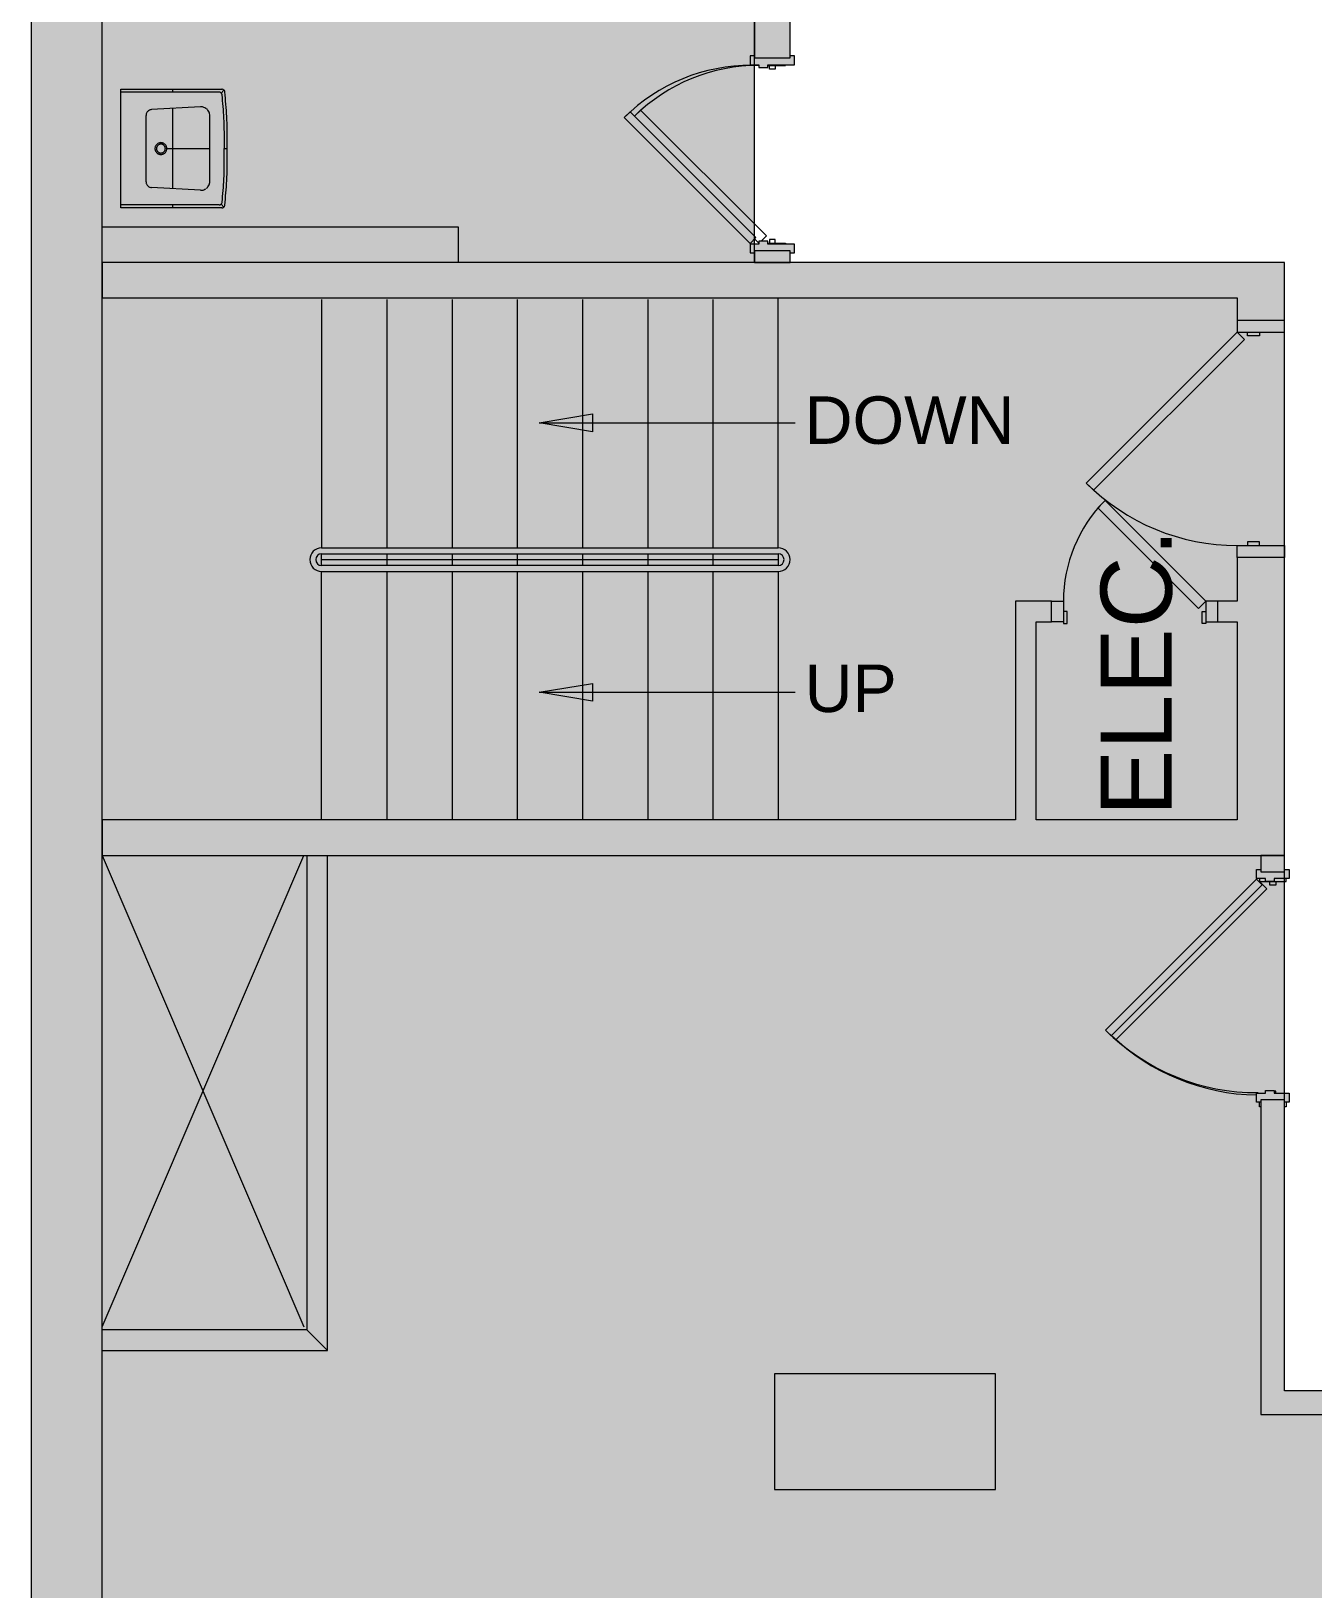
# Model space of a CAD drawing. Header units: inches. Extents: x 0 to 1536, y 72 to 1354.
# Drawn here: x 0 to 216.2, y 248.6 to 511.3 of the extents above; entities that cross this region are included whole.
import ezdxf

# ---------------------------------------------------------------- set-up
doc = ezdxf.new("R2010")
doc.units = ezdxf.units.IN
doc.header["$MEASUREMENT"] = 0
for name, color, linetype, lineweight in [('1600 K ST 6th Floor-Clean-REVISED_dwg', 8, 'Continuous', 9), ('A-Anno-Bldg', 7, 'Continuous', 9), ('A-COLS', 52, 'Continuous', 13), ('A-DETL', 90, 'Continuous', 9), ('A-DETL-GENF', 92, 'Continuous', 9), ('A-DOOR', 31, 'Continuous', 13), ('A-Door-Exst', 7, 'Continuous', 9), ('A-WALL', 113, 'Continuous', 13), ('A-Wall-Exst', 7, 'Continuous', 9), ('A-WALL-PATT', 111, 'Continuous', 13), ('I-WALL', 2, 'Continuous', 13), ('XAR$0$AFLEV', 7, 'Continuous', 9), ('XAR$0$AFLST', 7, 'Continuous', 9), ('XAR$0$AWA', 7, 'Continuous', 9), ('XAR$0$PFI', 7, 'Continuous', 9)]:
    doc.layers.add(name, color=color, linetype=linetype, lineweight=lineweight)
doc.styles.add('Swis721 Lt BT', font='swissl.ttf', dxfattribs={"height": 12})
doc.styles.add('Swis721 Lt BT_1', font='swissl.ttf', dxfattribs={"height": 8})

# ---------------------------------------------------------------- blocks, each defined once
blk = doc.blocks.new('Walls 1 - Walls 1-7029748-Level XX  POWER _ SIGNAL')
at = {"layer": 'A-WALL', "lineweight": 9}
h = blk.add_hatch(color=7, dxfattribs=at)
h.paths.add_polyline_path([(12, 372.3), (211.4, 372.3), (211.4, 422.55), (203.4, 422.55), (203.4, 415.17), (200.09, 415.17), (200.09, 411.67), (203.4, 411.67), (203.4, 378.3), (169.5, 378.3), (169.5, 411.67), (172.09, 411.67), (172.09, 415.17), (166, 415.17), (166, 378.3), (12, 378.3)], flags=0)
h.paths.add_polyline_path([(211.4, 462.55), (211.4, 472.3), (12, 472.3), (12, 466.3), (203.4, 466.3), (203.4, 462.55)], flags=0)
h.paths.add_polyline_path([(122, 520.87), (122, 537.12), (114.5, 537.12), (114.5, 642.5), (203, 642.5), (203, 650.5), (114.5, 650.5), (114.5, 754.28), (166, 754.28), (166, 771.47), (126.5, 771.47), (126.5, 793), (134.03, 793), (134.03, 799), (126.5, 799), (126.5, 809.22), (120.5, 809.22), (120.5, 771.47), (104, 771.47), (104, 754.28), (108.5, 754.28), (108.5, 660.11), (12, 660.11), (12, 656.22), (108.5, 656.22), (108.5, 632.62), (12, 632.62), (12, 628.62), (108.5, 628.62), (108.5, 537.12), (103.5, 537.12), (103.5, 520.87), (114.5, 520.87)], flags=0)
h.paths.add_polyline_path([(211, 612.5), (211, 680.5), (203, 642.5)], flags=0)
h.paths.add_polyline_path([(286.1, 902.85), (286.1, 903.1), (289.6, 907.1), (285.75, 907.1), (286.08, 903.1), (285.75, 903.1), (285.75, 902.85)], flags=0)
h.paths.add_polyline_path([(173.99, 903.1), (203.4, 903.1), (203.4, 907.1), (173.5, 907.1), (173.5, 939.5), (203.4, 939.5), (203.4, 938.21), (209.4, 938.21), (209.4, 945.5), (144, 945.5), (144, 939.5), (169.5, 939.5), (169.5, 903.1), (173.5, 903.1)], flags=0)
h.paths.add_polyline_path([(209.4, 907.1), (209.4, 908.21), (203.4, 908.21), (203.4, 907.1)], flags=0)
h.paths.add_polyline_path([(114, 939.5), (114, 945.5), (74.5, 945.5), (74.5, 974.75), (12, 974.75), (12, 970.75), (70.5, 970.75), (70.5, 945.5), (12, 945.5), (12, 939.5), (53.77, 939.5)], flags=0)
at = {"layer": 'A-WALL', "color": 8, "lineweight": 20}
for p, q in [((211.4, 472.3), (12, 472.3)), ((12, 472.3), (12, 466.3)), ((211.4, 462.55), (211.4, 472.3)), ((12, 466.3), (203.4, 466.3)), ((203.4, 466.3), (203.4, 462.55)), ((203.4, 462.55), (211.4, 462.55)), ((211.4, 422.55), (203.4, 422.55)), ((203.4, 422.55), (203.4, 415.17)), ((211.4, 395.82), (211.4, 422.55)), ((172.09, 415.17), (166, 415.17)), ((166, 415.17), (166, 378.3)), ((172.09, 411.67), (172.09, 415.17)), ((203.4, 415.17), (200.09, 415.17)), ((200.09, 415.17), (200.09, 411.67)), ((169.5, 378.3), (169.5, 411.67)), ((169.5, 411.67), (172.09, 411.67)), ((200.09, 411.67), (203.4, 411.67)), ((203.4, 411.67), (203.4, 395.5)), ((203.4, 395.5), (203.4, 378.3)), ((211.4, 372.3), (211.4, 395.82)), ((166, 378.3), (12, 378.3)), ((12, 378.3), (12, 372.3)), ((203.4, 378.3), (169.5, 378.3)), ((12, 372.3), (211.4, 372.3))]:
    blk.add_line(p, q, dxfattribs=at)
blk = doc.blocks.new('Door - Single - Solid Door 2_ 6_-7558710-Level XX  POWER _ SIGNAL')
at = {"layer": 'A-DOOR'}
h = blk.add_hatch(color=250, dxfattribs=at)
h.paths.add_polyline_path([(-12.63, 3.84), (-12.63, 3.09), (-12.26, 3.09), (-12.26, -2.91), (-12.63, -2.91), (-12.63, -3.66), (-11.13, -3.66), (-11.13, 0.84), (-10.63, 0.84), (-10.63, 2.34), (-11.13, 2.34), (-11.13, 3.84), (-12.26, 3.84)], flags=0)
h.paths.add_polyline_path([(18.62, 2.34), (18.62, 0.84), (19.12, 0.84), (19.12, -3.66), (20.62, -3.66), (20.62, -2.91), (20.24, -2.91), (20.24, 3.09), (20.62, 3.09), (20.62, 3.84), (19.12, 3.84), (19.12, 2.34)], flags=0)
at = {"layer": 'A-DOOR', "color": 8, "lineweight": 20}
for p, q in [((-11.01, 3.84), (10.21, 25.05)), ((11.18, 24.08), (-10.03, 2.87)), ((10.21, 25.05), (11.18, 24.08)), ((-12.63, 3.84), (-12.63, 3.09)), ((-11.13, 3.84), (-12.63, 3.84)), ((-11.13, 2.34), (-11.13, 3.84)), ((-10.03, 2.87), (-11.01, 3.84)), ((20.62, 3.84), (19.12, 3.84)), ((19.12, 3.84), (19.12, 2.34)), ((20.62, 3.09), (20.62, 3.84)), ((-10.63, 2.34), (-11.13, 2.34)), ((-11.13, -3.66), (-11.13, 0.84)), ((-11.13, 0.84), (-10.63, 0.84)), ((-10.63, 0.84), (-10.63, 2.34)), ((19.12, 2.34), (18.62, 2.34)), ((18.62, 2.34), (18.62, 0.84)), ((18.62, 0.84), (19.12, 0.84)), ((19.12, 0.84), (19.12, -3.66)), ((-12.63, -2.91), (-12.63, -3.66)), ((-12.63, -3.66), (-11.13, -3.66)), ((19.12, -3.66), (20.62, -3.66)), ((20.62, -3.66), (20.62, -2.91))]:
    blk.add_line(p, q, dxfattribs=at)
at = {"layer": 'A-DOOR', "lineweight": 9}
blk.add_arc((-11.01, 3.84), 30, 359.5, 45, dxfattribs=at)
blk = doc.blocks.new('existing columns - existing columns-7228682-Level XX  POWER _ SIGNAL')
at = {"layer": 'A-COLS', "lineweight": 9}
h = blk.add_hatch(color=7, dxfattribs=at)
h.paths.add_polyline_path([(384.5, 264.85), (384.5, 284.85), (359.5, 284.85), (359.5, 264.85), (378.37, 264.85)], flags=0)
h.paths.add_polyline_path([(1273.33, 265.1), (1296.58, 265.1), (1296.58, 284.6), (1273.33, 284.6), (1273.33, 266.87)], flags=0)
h.paths.add_polyline_path([(614.75, 265.1), (614.75, 284.6), (585.25, 284.6), (585.25, 265.1)], flags=0)
h.paths.add_polyline_path([(140.33, 265.35), (162.62, 265.35), (162.62, 284.85), (125.37, 284.85), (125.37, 265.35)], flags=0)
h.paths.add_polyline_path([(1043.14, 265.6), (1070.77, 265.6), (1070.77, 284.1), (1043.14, 284.1), (1043.14, 266.87)], flags=0)
h.paths.add_polyline_path([(816.33, 265.6), (841.58, 265.6), (841.58, 284.1), (816.33, 284.1), (816.33, 266.87)], flags=0)
h.paths.add_polyline_path([(1297.94, 517.56), (1297.94, 540.06), (1274.69, 540.06), (1274.69, 517.56)], flags=0)
h.paths.add_polyline_path([(1049.47, 518.87), (1070.77, 518.87), (1070.77, 538.75), (1043.14, 538.75), (1043.14, 518.87), (1049.23, 518.87)], flags=0)
h.paths.add_polyline_path([(615, 520.1), (615, 539.97), (585, 539.97), (585, 520.1)], flags=0)
h.paths.add_polyline_path([(841.58, 520.1), (841.58, 538.22), (816.33, 538.22), (816.33, 520.1), (832.82, 520.1)], flags=0)
h.paths.add_polyline_path([(396.25, 522.37), (396.25, 540.6), (365.37, 540.6), (365.37, 522.37)], flags=0)
h.paths.add_polyline_path([(395, 759.02), (395, 770.52), (369, 770.52), (369, 759.02)], flags=0)
at = {"layer": 'A-COLS', "color": 8, "lineweight": 20}
for p, q in [((162.62, 284.85), (125.37, 284.85)), ((125.37, 284.85), (125.37, 265.35)), ((162.62, 265.35), (162.62, 284.85)), ((125.37, 265.35), (162.62, 265.35))]:
    blk.add_line(p, q, dxfattribs=at)
blk = doc.blocks.new('Door - Single - Solid Door-7228993-Level XX  POWER _ SIGNAL')
at = {"layer": 'A-DOOR'}
h = blk.add_hatch(color=250, dxfattribs=at)
h.paths.add_polyline_path([(23.62, -2.34), (23.62, -2.09), (23.24, -2.09), (23.24, 1.91), (23.62, 1.91), (23.62, 2.66), (22.12, 2.66), (22.12, 0.16), (21.62, 0.16), (21.62, -1.34), (22.12, -1.34), (22.12, -2.84), (23.62, -2.84)], flags=0)
h.paths.add_polyline_path([(-13.63, 0.16), (-14.13, 0.16), (-14.13, 2.66), (-15.63, 2.66), (-15.63, 1.91), (-15.26, 1.91), (-15.26, -2.09), (-15.63, -2.09), (-15.63, -2.84), (-14.13, -2.84), (-14.13, -1.34), (-13.63, -1.34)], flags=0)
at = {"layer": 'A-DOOR', "color": 8, "lineweight": 20}
for p, q in [((-15.63, 2.66), (-14.13, 2.66)), ((-15.63, 1.91), (-15.63, 2.66)), ((-14.13, 2.66), (-14.13, 0.16)), ((22.12, 2.66), (23.62, 2.66)), ((22.12, 0.16), (22.12, 2.66)), ((23.62, 2.66), (23.62, 1.91)), ((-14.13, 0.16), (-13.63, 0.16)), ((-13.63, 0.16), (-13.63, -1.34)), ((21.62, 0.16), (22.12, 0.16)), ((21.62, -1.34), (21.62, 0.16)), ((-15.63, -2.84), (-15.63, -2.09)), ((-14.13, -1.34), (-14.13, -2.84)), ((-13.63, -1.34), (-14.13, -1.34)), ((-13.03, -1.87), (-14.01, -2.84)), ((12.42, -27.32), (-13.03, -1.87)), ((22.12, -1.34), (21.62, -1.34)), ((22.12, -2.84), (22.12, -1.34)), ((23.62, -2.09), (23.62, -2.84)), ((-14.13, -2.84), (-15.63, -2.84)), ((-14.01, -2.84), (11.45, -28.29)), ((23.62, -2.84), (22.12, -2.84)), ((11.45, -28.29), (12.42, -27.32))]:
    blk.add_line(p, q, dxfattribs=at)
at = {"layer": 'A-DOOR', "lineweight": 9}
blk.add_arc((-14.01, -2.84), 36, 315, 0.5, dxfattribs=at)
blk = doc.blocks.new('1600 K ST 6th Floor-Clean-REVISED_dwg-7023626-Level XX  POWER _ SIGNAL')
at = {"lineweight": 9}
for points in [[(94.68, 443.74), (85.68, 445.24), (94.68, 446.74)], [(94.68, 398.3), (85.68, 399.8), (94.68, 401.3)], [(35.9, 288.8), (50, 288.8), (50, 372.3), (46.5, 372.3), (46.5, 292.3), (12, 292.3), (12, 288.8)]]:
    blk.add_hatch(color=256, dxfattribs=at).paths.add_polyline_path(points, flags=0)
for p, q in [((85.68, 445.24), (94.68, 446.74)), ((94.68, 446.74), (94.68, 443.74)), ((85.68, 445.24), (128.84, 445.24)), ((94.68, 443.74), (85.68, 445.24)), ((85.68, 399.8), (94.68, 401.3)), ((85.68, 399.8), (128.84, 399.8)), ((94.68, 398.3), (85.68, 399.8)), ((94.68, 401.3), (94.68, 398.3))]:
    blk.add_line(p, q, dxfattribs=at)
at = {"layer": 'A-Door-Exst'}
for p, q in [((124.25, 505.53), (127.25, 505.53)), ((127.25, 505.53), (127.25, 505.64)), ((122, 476.27), (122.75, 475.53)), ((124.25, 475.53), (127.25, 475.53)), ((127.25, 475.53), (127.25, 475.39)), ((211.4, 460.55), (211.4, 462.55)), ((211.4, 424.55), (211.4, 422.55)), ((174.09, 411.67), (172.09, 411.67)), ((198.09, 411.67), (200.09, 411.67)), ((207.1, 367.85), (207.15, 367.9)), ((211.65, 367.9), (211.65, 368.42))]:
    blk.add_line(p, q, dxfattribs=at)
at = {"layer": 'A-Door-Exst', "flags": 128}
for points in [[(125.5, 505.53), (125.5, 504.9), (124.5, 504.9), (124.5, 505.53)], [(125.5, 475.53), (125.5, 476.15), (124.5, 476.15), (124.5, 475.53)], [(203.4, 460.55), (204.64, 459.31), (179.18, 433.86), (177.94, 435.09)], [(207.15, 460.55), (207.15, 459.92), (205.15, 459.92), (205.15, 460.55)], [(198.09, 415.17), (196.86, 413.94), (179.88, 430.91), (181.12, 432.15)], [(207.15, 424.55), (207.15, 425.17), (205.15, 425.17), (205.15, 424.55)], [(174.09, 411.42), (174.72, 411.42), (174.72, 413.42), (174.09, 413.42)], [(198.09, 411.42), (197.47, 411.42), (197.47, 413.42), (198.09, 413.42)], [(209.9, 367.9), (209.9, 367.27), (208.9, 367.27), (208.9, 367.9)]]:
    blk.add_lwpolyline(points, close=True, dxfattribs=at)
for points in [[(123.12, 475.89), (123.99, 476.77), (102.77, 497.98), (101.75, 496.96)], [(203.4, 462.55), (203.4, 460.55), (211.4, 460.55)], [(203.4, 422.55), (203.4, 424.55), (211.4, 424.55)], [(172.09, 415.17), (174.09, 415.17), (174.09, 411.67)], [(200.09, 415.17), (198.09, 415.17), (198.09, 411.67)], [(207.15, 367.9), (208.39, 366.66), (182.93, 341.2), (182.21, 341.92)], [(207.15, 368.42), (207.15, 367.9), (211.65, 367.9)], [(209.9, 332.17), (209.9, 332.52), (209.65, 332.52)], [(207.4, 329.9), (207.15, 329.9), (207.15, 330.67)], [(211.65, 330.67), (211.65, 329.9), (211.4, 329.9)]]:
    blk.add_lwpolyline(points, dxfattribs=at)
at = {"layer": 'A-Door-Exst'}
for centre, radius, start, end in [((122.75, 475.53), 30, 90, 134.4106), ((203.4, 460.55), 36, 225, 270), ((198.09, 415.17), 24, 135, 180), ((207.15, 367.9), 36, 226.1741, 269.2019)]:
    blk.add_arc(centre, radius, start, end, dxfattribs=at)
at = {"layer": 'A-Wall-Exst'}
for p, q in [((50, 288.8), (50, 372.3)), ((12, 288.8), (50, 288.8))]:
    blk.add_line(p, q, dxfattribs=at)
at = {"layer": 'A-Wall-Exst', "flags": 128}
blk.add_lwpolyline([(46.5, 372.3), (46.5, 292.3), (12, 292.3)], dxfattribs=at)
at = {"layer": 'A-WALL-PATT', "color": 7, "lineweight": 9, "flags": 128}
blk.add_lwpolyline([(50, 288.8), (46.5, 292.3)], close=True, dxfattribs=at)
at = {"layer": 'XAR$0$AFLEV'}
for p, q in [((12, 292.8), (46, 372.3)), ((12, 372.3), (46, 292.8))]:
    blk.add_line(p, q, dxfattribs=at)
at = {"layer": 'XAR$0$AFLST'}
for p, q in [((59.99, 466.05), (59.99, 424.17)), ((70.99, 466.05), (70.99, 424.17)), ((81.99, 466.05), (81.99, 424.17)), ((92.99, 466.05), (92.99, 424.17)), ((103.99, 466.05), (103.99, 424.17)), ((114.99, 466.05), (114.99, 424.17)), ((59.99, 423.17), (59.99, 421.17)), ((70.99, 423.17), (70.99, 421.17)), ((81.99, 423.17), (81.99, 421.17)), ((92.99, 423.17), (92.99, 421.17)), ((103.99, 423.17), (103.99, 421.17)), ((114.99, 423.17), (114.99, 421.17)), ((48.99, 422.17), (125.99, 422.17)), ((59.99, 420.17), (59.99, 378.3)), ((70.99, 420.17), (70.99, 378.3)), ((81.99, 420.17), (81.99, 378.3)), ((92.99, 420.17), (92.99, 378.3)), ((103.99, 420.17), (103.99, 378.3)), ((114.99, 420.17), (114.99, 378.3))]:
    blk.add_line(p, q, dxfattribs=at)
at = {"layer": 'XAR$0$AFLST', "flags": 128}
for points in [[(48.99, 466.05), (48.99, 424.17), (125.99, 424.17), (125.99, 466.3)], [(48.99, 378.3), (48.99, 420.17), (125.99, 420.17), (125.99, 378.3)]]:
    blk.add_lwpolyline(points, dxfattribs=at)
blk.add_lwpolyline([(125.99, 421.17), (48.99, 421.17), (48.99, 423.17), (125.99, 423.17)], close=True, dxfattribs=at)
at = {"layer": 'XAR$0$AFLST'}
for centre, radius, start, end in [((48.99, 422.17), 2, 90, 270), ((48.99, 422.17), 1, 90, 270), ((125.99, 422.17), 2, 270, 90), ((125.99, 422.17), 1, 270, 90)]:
    blk.add_arc(centre, radius, start, end, dxfattribs=at)
at = {"layer": 'XAR$0$AWA', "flags": 128}
blk.add_lwpolyline([(12, 478.3), (72, 478.3), (72, 472.3)], dxfattribs=at)
at = {"layer": 'XAR$0$PFI'}
for p, q in [((31.72, 500.99), (15.13, 500.99)), ((23.9, 500.99), (23.9, 501.49)), ((32.51, 501.36), (32.05, 500.86)), ((19.38, 485.91), (19.38, 497.08)), ((28.54, 498.53), (20.32, 498.07)), ((23.9, 484.71), (23.9, 498.27)), ((30.13, 485.95), (30.13, 497.03)), ((32.59, 491.49), (32.59, 494.51)), ((22.88, 491.49), (30.13, 491.49)), ((28.54, 484.46), (20.32, 484.91)), ((23.9, 481.49), (23.9, 481.99)), ((32.51, 481.62), (32.05, 482.12))]:
    blk.add_line(p, q, dxfattribs=at)
at = {"layer": 'XAR$0$PFI', "flags": 128}
for points in [[(31.72, 481.99), (15.13, 481.99), (15.13, 500.99), (15.13, 501.49), (32.17, 501.49)], [(33.07, 488.31), (33.08, 491.49), (33.07, 494.68)], [(32.58, 488.47), (32.58, 491.49), (33.13, 491.49)], [(32.17, 481.49), (15.13, 481.49), (15.13, 481.99)]]:
    blk.add_lwpolyline(points, dxfattribs=at)
at = {"layer": 'XAR$0$PFI'}
for centre, radius, start, end in [((31.72, 500.42), 0.578, 75.8672, 90.0001), ((31.78, 500.67), 0.312, 56.5938, 75.8668), ((31.52, 500.28), 0.781, 47.6012, 56.5939), ((31.52, 500.28), 0.781, 38.609, 47.6017), ((31.89, 500.57), 0.312, 19.3356, 38.6086), ((32.17, 500.92), 0.578, 75.9109, 90), ((31.64, 500.49), 0.578, 5.2026, 19.3356), ((-97.63, 488.72), 130.38, 3.4685, 5.2027), ((32.24, 501.17), 0.312, 56.68, 75.9106), ((31.98, 500.78), 0.783, 47.7325, 56.6803), ((31.98, 500.78), 0.783, 38.785, 47.7328), ((32.35, 501.08), 0.312, 19.5539, 38.7846), ((32.09, 500.99), 0.578, 5.4652, 19.5543), ((-97.64, 488.57), 130.9, 3.6433, 5.465), ((20.53, 497.08), 1.15, 165.5301, 180), ((20.02, 497.21), 0.631, 145.9309, 165.5297), ((20.78, 496.7), 1.54, 136.59, 145.9312), ((20.78, 496.7), 1.54, 127.2488, 136.59), ((20.23, 497.42), 0.631, 107.6497, 127.2485), ((20.38, 496.92), 1.15, 93.18, 107.6499), ((28.64, 496.76), 1.77, 81.5323, 93.1799), ((28.77, 497.66), 0.86, 64.7819, 81.5323), ((27.69, 495.36), 3.41, 58.2375, 64.7819), ((28.92, 497.34), 1.08, 46.5898, 58.2374), ((28.92, 497.34), 1.08, 34.9424, 46.59), ((27.01, 496.01), 3.41, 28.3981, 34.9424), ((29.25, 497.22), 0.86, 11.6475, 28.3979), ((28.35, 497.03), 1.77, 359.9999, 11.6475), ((-4.08, 494.39), 36.66, 0.1978, 3.4685), ((-3.95, 494.54), 37.02, 0.2176, 3.6434), ((21.88, 491.49), 1, 170.0001, 180.0001), ((21.88, 491.49), 1, 179.9999, 189.9999), ((21.88, 491.49), 1, 160, 170.0001), ((21.88, 491.49), 1, 189.9999, 200), ((21.88, 491.49), 1, 149.9998, 159.9998), ((21.88, 491.49), 1, 140.0001, 150.0001), ((21.88, 491.49), 1, 130, 140), ((21.88, 491.49), 0.75, 170.0001, 180.0001), ((21.88, 491.49), 0.75, 179.9999, 189.9999), ((21.88, 491.49), 0.75, 159.9997, 169.9997), ((21.88, 491.49), 0.75, 190.0003, 200.0003), ((21.88, 491.49), 0.75, 150.0002, 160.0002), ((21.88, 491.49), 0.75, 199.9998, 209.9998), ((21.88, 491.49), 1, 119.9999, 129.9999), ((21.88, 491.49), 0.75, 140, 150), ((21.88, 491.49), 0.75, 130, 140), ((21.88, 491.49), 1, 110.0002, 120.0002), ((21.88, 491.49), 0.75, 120, 130), ((21.88, 491.49), 0.75, 109.9998, 119.9998), ((21.88, 491.49), 1, 99.9999, 110), ((21.88, 491.49), 0.75, 100.0003, 110.0003), ((21.88, 491.49), 1, 89.9999, 99.9999), ((21.88, 491.49), 0.75, 89.9999, 99.9999), ((21.88, 491.49), 1, 80.0001, 90.0001), ((21.88, 491.49), 0.75, 80.0001, 90.0001), ((21.88, 491.49), 0.75, 69.9997, 79.9997), ((21.88, 491.49), 1, 70, 80.0001), ((21.88, 491.49), 0.75, 60.0002, 70.0002), ((21.88, 491.49), 1, 59.9998, 69.9998), ((21.88, 491.49), 0.75, 50, 60), ((21.88, 491.49), 0.75, 40, 50), ((21.88, 491.49), 1, 50.0001, 60.0001), ((21.88, 491.49), 0.75, 30, 40), ((21.88, 491.49), 1, 40, 50), ((21.88, 491.49), 0.75, 19.9998, 29.9998), ((21.88, 491.49), 0.75, 330.0002, 340.0002), ((21.88, 491.49), 0.75, 10.0003, 20.0003), ((21.88, 491.49), 0.75, 339.9997, 349.9997), ((21.88, 491.49), 0.75, 359.9999, 9.9999), ((21.88, 491.49), 0.75, 350.0001, 0.0001), ((21.88, 491.49), 1, 29.9999, 39.9999), ((21.88, 491.49), 1, 20.0002, 30.0002), ((21.88, 491.49), 1, 9.9999, 20), ((21.88, 491.49), 1, 340, 350.0001), ((21.88, 491.49), 1, 359.9999, 9.9999), ((21.88, 491.49), 1, 350.0001, 0.0001), ((21.88, 491.49), 1, 200.0002, 210.0002), ((21.88, 491.49), 1, 209.9999, 219.9999), ((21.88, 491.49), 1, 220, 230), ((21.88, 491.49), 0.75, 210, 220), ((21.88, 491.49), 1, 230.0001, 240.0001), ((21.88, 491.49), 0.75, 220, 230), ((21.88, 491.49), 1, 239.9998, 249.9998), ((21.88, 491.49), 0.75, 230, 240), ((21.88, 491.49), 0.75, 240.0002, 250.0002), ((21.88, 491.49), 1, 250, 260.0001), ((21.88, 491.49), 0.75, 249.9997, 259.9997), ((21.88, 491.49), 1, 260.0001, 270.0001), ((21.88, 491.49), 0.75, 260.0001, 270.0001), ((21.88, 491.49), 0.75, 269.9999, 279.9999), ((21.88, 491.49), 1, 269.9999, 279.9999), ((21.88, 491.49), 0.75, 280.0003, 290.0003), ((21.88, 491.49), 1, 279.9999, 290), ((21.88, 491.49), 0.75, 289.9998, 299.9998), ((21.88, 491.49), 1, 290.0002, 300.0002), ((21.88, 491.49), 0.75, 300, 310), ((21.88, 491.49), 0.75, 310, 320), ((21.88, 491.49), 1, 299.9999, 309.9999), ((21.88, 491.49), 0.75, 320, 330), ((21.88, 491.49), 1, 310, 320), ((21.88, 491.49), 1, 320.0001, 330.0001), ((21.88, 491.49), 1, 329.9998, 339.9998), ((-97.63, 494.27), 130.38, 354.7973, 356.5315), ((-4.08, 488.6), 36.66, 356.5315, 359.8022), ((-97.64, 494.41), 130.9, 354.535, 356.3567), ((-3.95, 488.45), 37.02, 356.3566, 359.7824), ((20.53, 485.91), 1.15, 180, 194.4699), ((20.02, 485.78), 0.631, 194.4703, 214.0691), ((20.78, 486.29), 1.54, 214.0688, 223.41), ((20.78, 486.29), 1.54, 223.41, 232.7512), ((20.23, 485.57), 0.631, 232.7515, 252.3503), ((20.38, 486.06), 1.15, 252.3501, 266.82), ((28.64, 486.23), 1.77, 266.8201, 278.4677), ((28.77, 485.32), 0.86, 278.4677, 295.2181), ((27.69, 487.63), 3.41, 295.2181, 301.7625), ((28.92, 485.65), 1.08, 301.7626, 313.4102), ((28.92, 485.65), 1.08, 313.41, 325.0576), ((27.01, 486.98), 3.41, 325.0576, 331.6019), ((29.25, 485.77), 0.86, 331.6021, 348.3525), ((28.35, 485.95), 1.77, 348.3525, 0.0001), ((31.72, 482.57), 0.578, 269.9999, 284.1328), ((31.78, 482.31), 0.312, 284.1332, 303.4062), ((31.52, 482.7), 0.781, 303.4061, 312.3988), ((31.52, 482.7), 0.781, 312.3983, 321.391), ((31.89, 482.41), 0.312, 321.3914, 340.6644), ((32.17, 482.07), 0.578, 270, 284.0891), ((31.64, 482.5), 0.578, 340.6644, 354.7974), ((32.24, 481.81), 0.312, 284.0894, 303.32), ((31.98, 482.21), 0.783, 303.3197, 312.2675), ((31.98, 482.21), 0.783, 312.2672, 321.215), ((32.35, 481.91), 0.312, 321.2154, 340.4461), ((32.09, 482), 0.578, 340.4457, 354.5348)]:
    blk.add_arc(centre, radius, start, end, dxfattribs=at)
at = {"lineweight": 9, "char_height": 8, "attachment_point": 1, "line_spacing_factor": 1.005062, "style": 'Swis721 Lt BT_1'}
for s, insert, width in [('DOWN', (130.46, 449.7), 40.3192), ('UP', (130.46, 404.47), 17.4244)]:
    blk.add_mtext(s, dxfattribs=dict(at, insert=insert, width=width))
at = {"layer": 'A-Anno-Bldg', "insert": (180.37, 403.14), "char_height": 12, "width": 54.0985, "attachment_point": 2, "rotation": 90, "line_spacing_factor": 1.005062, "style": 'Swis721 Lt BT'}
blk.add_mtext('ELEC.', dxfattribs=at)

msp = doc.modelspace()

# ---------------------------------------------------------------- hatches: boundary and pattern name
at = {"layer": 'A-DETL-GENF'}
h = msp.add_hatch(color=9, dxfattribs=at)
h.paths.add_polyline_path([(226.89, 72), (229, 72), (229, 94), (251.4, 94), (251.4, 278), (207.4, 278.03), (207.4, 330.67), (206.65, 330.67), (206.65, 332.17), (208.15, 332.17), (208.15, 332.67), (209.65, 332.67), (209.65, 332.17), (211.4, 332.17), (211.4, 368.42), (209.65, 368.42), (209.65, 367.92), (208.15, 367.92), (208.15, 368.42), (206.65, 368.42), (206.65, 369.92), (207.4, 369.92), (207.4, 372.3), (50, 372.3), (50, 288.8), (12, 288.8), (12, 94), (59, 94), (59, 72), (115, 72), (115, 94), (173, 94), (173, 72), (211.4, 72)], flags=0)
h.paths.add_polyline_path([(0, 72), (12, 72), (12, 78), (0, 78), (0, 76.47)], flags=0)
h.paths.add_polyline_path([(140.33, 265.35), (125.37, 265.35), (125.37, 284.85), (162.62, 284.85), (162.62, 265.35)], flags=0)
h.paths.add_polyline_path([(46.5, 292.3), (46.5, 372.3), (12, 372.3), (12, 292.3), (36.48, 292.3)], flags=0)
h.paths.add_polyline_path([(203.4, 378.3), (203.4, 411.67), (200.09, 411.67), (200.09, 415.17), (203.4, 415.17), (203.4, 422.55), (211.4, 422.55), (211.4, 462.55), (203.4, 462.55), (203.4, 466.3), (12, 466.3), (12, 378.3), (166, 378.3), (166, 415.17), (172.09, 415.17), (172.09, 411.67), (169.5, 411.67), (169.5, 378.3), (181.19, 378.3)], flags=0)
h.paths.add_polyline_path([(120.4, 472.3), (122, 472.3), (122, 473.89), (121.25, 473.89), (121.25, 475.39), (122, 475.39), (122, 505.64), (121.25, 505.64), (121.25, 507.14), (122, 507.14), (121.98, 520.87), (103.5, 520.87), (103.5, 537.12), (108.5, 537.12), (108.5, 628.62), (12, 628.62), (12, 472.3), (118.06, 472.3)], flags=0)
h.paths.add_polyline_path([(128.35, 537.12), (203, 537.12), (203, 570.5), (211, 570.5), (211, 612.5), (203, 612.5), (203, 642.5), (114.5, 642.5), (114.5, 537.12), (128, 537.12)], flags=0)
h.paths.add_polyline_path([(108.5, 632.62), (108.5, 656.22), (12, 656.22), (12, 632.62), (92.85, 632.62)], flags=0)
h.paths.add_polyline_path([(203, 650.5), (203, 680.5), (211, 680.5), (211, 722.5), (203, 722.5), (203, 754.28), (114.5, 754.28), (114.5, 650.5), (164.13, 650.5)], flags=0)
h.paths.add_polyline_path([(53.77, 660.11), (108.5, 660.11), (108.5, 754.28), (104, 754.28), (104, 771.47), (120.5, 771.47), (120.5, 799), (120.4, 799), (120.4, 845.5), (12, 845.5), (12, 660.11)], flags=0)
h.paths.add_polyline_path([(400.01, 676.82), (453, 676.82), (453, 757.69), (547.9, 757.69), (547.9, 769.75), (560.9, 769.75), (560.9, 832.75), (550.9, 832.75), (550.9, 878.5), (560.9, 878.5), (560.9, 934.62), (550.9, 934.62), (550.9, 980.37), (560.9, 980.37), (560.9, 1036.5), (550.9, 1036.5), (550.9, 1082.25), (560.9, 1082.25), (560.9, 1138.25), (550.9, 1138.25), (550.9, 1185.37), (560.9, 1185.37), (560.9, 1333.62), (550.9, 1333.62), (550.9, 1341.62), (510.5, 1341.62), (510.5, 1353.62), (454.5, 1353.62), (454.5, 1333.62), (379, 1333.62), (379, 1353.62), (323, 1353.62), (323, 1333.62), (275, 1333.62), (275, 1353.62), (219, 1353.62), (219, 1333.62), (179.5, 1333.62), (179.5, 1353.62), (123.5, 1353.62), (123.5, 1333.62), (84, 1333.62), (84, 1353.62), (28, 1353.62), (28, 1333.62), (12, 1333.62), (12, 1162.37), (22.25, 1162.37), (22.25, 1157.37), (37.25, 1157.37), (37.25, 1107.62), (12, 1107.62), (12, 974.75), (74.5, 974.75), (74.5, 945.5), (114, 945.5), (114, 955.33), (144, 955.33), (144, 945.5), (209.4, 945.5), (209.4, 938.21), (203.4, 938.21), (203.4, 939.5), (173.5, 939.5), (173.5, 907.1), (203.4, 907.1), (203.4, 908.21), (209.4, 908.21), (209.4, 907.1), (289.6, 907.1), (289.6, 762.52), (369, 762.52), (369, 770.52), (395, 770.52), (395, 721.42), (331.1, 721.42), (331.1, 676.82), (395, 676.82)], flags=0)
h.paths.add_polyline_path([(331.1, 725.42), (391.5, 725.42), (391.5, 759.02), (331.1, 759.02), (331.1, 738.05)], flags=0)
h.paths.add_polyline_path([(166, 760.28), (203, 760.28), (203, 793), (168.03, 793), (168.03, 799), (134.03, 799), (134.03, 793), (126.5, 793), (126.5, 771.47), (166, 771.47)], flags=0)
h.paths.add_polyline_path([(120.5, 851.5), (203.4, 851.5), (203.4, 855.97), (202.65, 855.97), (202.65, 857.47), (203.4, 857.47), (203.4, 893.72), (202.65, 893.72), (202.65, 895.22), (203.4, 895.22), (203.4, 903.1), (169.5, 903.1), (169.5, 939.5), (12, 939.5), (12, 851.5), (120.4, 851.5)], flags=0)
h.paths.add_polyline_path([(373.5, 938.5), (373.5, 956.5), (398, 956.5), (398, 938.5)], flags=0)
h.paths.add_polyline_path([(12, 945.5), (70.5, 945.5), (70.5, 970.75), (12, 970.75)], flags=0)
h.paths.add_polyline_path([(182.25, 1126.37), (182.25, 1162.37), (201.75, 1162.37), (201.75, 1126.37)], flags=0)
h.paths.add_polyline_path([(416.75, 1143.25), (398.25, 1143.25), (398.25, 1162.37), (416.75, 1162.37)], flags=0)
h.paths.add_polyline_path([(572.9, 1341.62), (572.9, 1353.62), (566.9, 1353.62), (566.9, 1341.62)], flags=0)
h.paths.add_polyline_path([(0, 1341.62), (12, 1341.62), (12, 1353.62), (0, 1353.62)], flags=0)
at = {"layer": 'A-WALL-PATT', "lineweight": 9}
for points in [[(0, 78), (12, 78), (12, 1341.62), (0, 1341.62), (0, 109.82)], [(226.89, 278), (255.6, 278), (255.6, 282), (211.4, 282), (211.4, 278)]]:
    msp.add_hatch(color=7, dxfattribs=at).paths.add_polyline_path(points, flags=0)
h = msp.add_hatch(color=7, dxfattribs=at)
h.paths.add_polyline_path([(122, 472.3), (128, 472.3), (128, 474.27), (122, 474.27)], flags=0)
h.paths.add_polyline_path([(122, 506.77), (128, 506.77), (128, 537.12), (122, 537.12)], flags=0)
h = msp.add_hatch(color=7, dxfattribs=at)
h.paths.add_polyline_path([(207.4, 278), (211.4, 278), (211.4, 331.05), (207.4, 331.05)], flags=0)
h.paths.add_polyline_path([(207.4, 369.55), (211.4, 369.55), (211.4, 372.3), (207.4, 372.3)], flags=0)

# ---------------------------------------------------------------- linework, layer by layer
at = {"layer": 'A-DETL'}
for p, q in [((0, 1353.62), (0, 72)), ((122, 472.3), (122, 517)), ((211.4, 472.3), (122, 472.3)), ((211.4, 282), (211.4, 472.3)), ((251.4, 282), (211.4, 282))]:
    msp.add_line(p, q, dxfattribs=at)
at = {"layer": 'A-WALL', "color": 8, "lineweight": 20}
for p, q in [((12, 84), (12, 1353.62)), ((0, 1341.62), (0, 78))]:
    msp.add_line(p, q, dxfattribs=at)
at = {"layer": 'I-WALL', "color": 8, "lineweight": 20}
for p, q in [((122, 537.12), (122, 506.77)), ((128, 506.77), (128, 517)), ((122, 506.77), (128, 506.77)), ((122, 474.27), (122, 472.3)), ((128, 474.27), (122, 474.27)), ((128, 472.3), (128, 474.27)), ((122, 472.3), (128, 472.3)), ((207.4, 372.3), (207.4, 369.55)), ((211.4, 372.3), (207.4, 372.3)), ((211.4, 369.55), (211.4, 372.3)), ((207.4, 369.55), (211.4, 369.55)), ((207.4, 331.05), (207.4, 278)), ((211.4, 331.05), (207.4, 331.05)), ((211.4, 282), (211.4, 331.05)), ((271.4, 282), (211.4, 282)), ((207.4, 278), (251.6, 278))]:
    msp.add_line(p, q, dxfattribs=at)

# ---------------------------------------------------------------- block references
at = {"layer": '1600 K ST 6th Floor-Clean-REVISED_dwg', "color": 7}
msp.add_blockref('1600 K ST 6th Floor-Clean-REVISED_dwg-7023626-Level XX  POWER _ SIGNAL', (0, 0), dxfattribs=at)
at = {"layer": 'A-COLS', "lineweight": 9}
msp.add_blockref('existing columns - existing columns-7228682-Level XX  POWER _ SIGNAL', (0, 0), dxfattribs=at)
at = {"layer": 'A-DOOR'}
for name, p, rotation in [('Door - Single - Solid Door 2_ 6_-7558710-Level XX  POWER _ SIGNAL', (125.09, 486.52), 89.99999999999991), ('Door - Single - Solid Door-7228993-Level XX  POWER _ SIGNAL', (209.49, 354.29), 269.9999999999999)]:
    msp.add_blockref(name, p, dxfattribs=dict(at, rotation=rotation))
at = {"layer": 'A-WALL', "lineweight": 9}
msp.add_blockref('Walls 1 - Walls 1-7029748-Level XX  POWER _ SIGNAL', (0, 0), dxfattribs=at)

doc.saveas('drawing.dxf')
